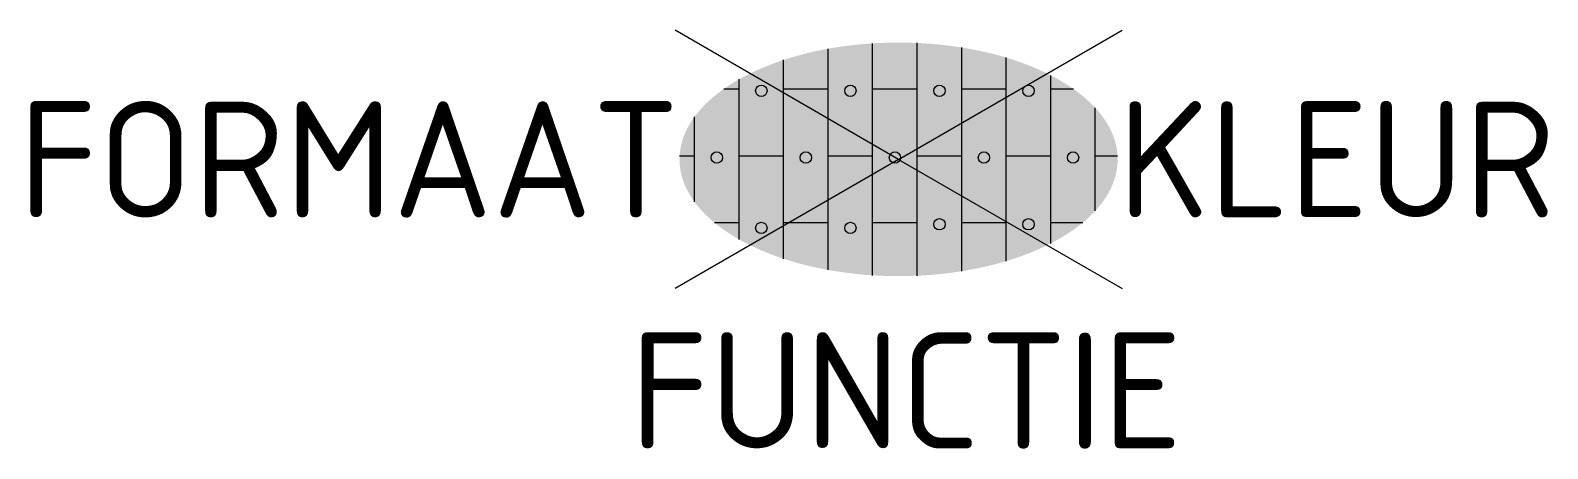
# Model space of a CAD drawing. Extents: x -13.5 to 10.1, y -4.5 to 2.
import ezdxf
from ezdxf.enums import TextEntityAlignment as Align

# ---------------------------------------------------------------- set-up
doc = ezdxf.new("R2010")
doc.units = 0
doc.styles.add('NLCS-ISO', font='NLCS-ISO.ttf')

msp = doc.modelspace()

# ---------------------------------------------------------------- hatches: boundary and pattern name
h = msp.add_hatch(color=254)
edge = h.paths.add_edge_path()
edge.add_ellipse((0, 0), major_axis=(3.395, 0), ratio=0.533267, start_angle=0, end_angle=360)

# ---------------------------------------------------------------- linework, layer by layer
for p, q in [((0, 0), (-3.464, 2)), ((0, 0), (3.464, 2)), ((-1.092, -1.714), (-1.092, 1.714)), ((-0.402, -1.798), (-0.402, 1.798)), ((0.288, -1.804), (0.288, 1.804)), ((0.978, -1.734), (0.978, 1.734)), ((-1.782, -1.541), (-1.782, 1.541)), ((1.668, -1.577), (1.668, 1.577)), ((-2.472, -1.241), (-2.472, 1.241)), ((2.358, -1.302), (2.358, 1.302)), ((-2.71, 1.091), (-2.472, 1.091)), ((-1.782, 1.091), (-1.092, 1.091)), ((-0.402, 1.091), (0.288, 1.091)), ((0.978, 1.091), (1.668, 1.091)), ((2.358, 1.091), (2.71, 1.091)), ((3.048, -0.797), (3.048, 0.797)), ((-3.162, -0.66), (-3.162, 0.66)), ((0, 0), (-3.464, -2)), ((-3.393, 0.056), (-3.162, 0.056)), ((-2.472, 0.056), (-1.782, 0.056)), ((-1.092, 0.056), (-0.402, 0.056)), ((0, 0), (3.464, -2)), ((0.288, 0.056), (0.978, 0.056)), ((1.668, 0.056), (2.358, 0.056)), ((3.048, 0.056), (3.393, 0.056)), ((-2.855, -0.979), (-2.472, -0.979)), ((-1.782, -0.979), (-1.092, -0.979)), ((-0.402, -0.979), (0.288, -0.979)), ((0.978, -0.979), (1.668, -0.979)), ((2.358, -0.979), (2.855, -0.979))]:
    msp.add_line(p, q)
for centre in [(-2.127, 1.063), (-0.747, 1.063), (0.633, 1.063), (2.013, 1.063), (-2.817, 0.028), (-1.437, 0.028), (-0.057, 0.028), (1.323, 0.028), (2.703, 0.028), (0.633, -1.007), (2.013, -1.007), (-2.127, -1.063), (-0.747, -1.063)]:
    msp.add_circle(centre, 0.0881)

# ---------------------------------------------------------------- texts
at = {"style": 'NLCS-ISO'}
msp.add_attdef('FORMAAT', text='DF', height=1.8, dxfattribs=at).set_placement((-3.395, 0), align=Align.MIDDLE_RIGHT)
msp.add_attdef('KLEUR', text='RD', height=1.8, dxfattribs=at).set_placement((3.395, 0), align=Align.MIDDLE_LEFT)
at = {"style": 'NLCS-ISO', "flags": 1}
msp.add_attdef('FUNCTIE', text='', height=1.8, dxfattribs=at).set_placement((0.116, -3.585), align=Align.MIDDLE_CENTER)

doc.saveas('drawing.dxf')
